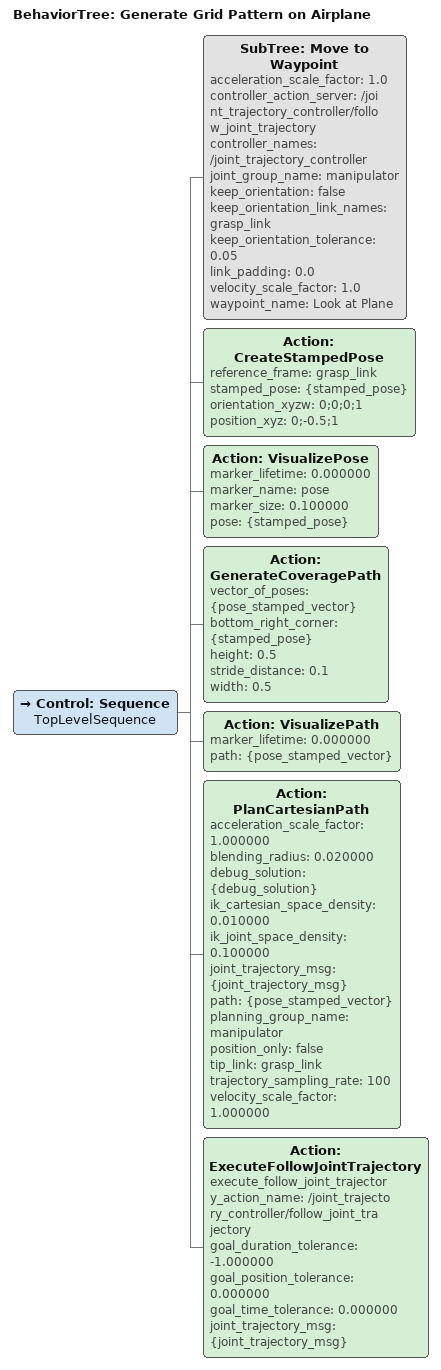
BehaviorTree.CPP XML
<?xml version='1.0' encoding='utf-8'?>
<root BTCPP_format="4" main_tree_to_execute="Generate Grid Pattern on Airplane">
  <BehaviorTree ID="Generate Grid Pattern on Airplane" _description="A training example that plans and executes a coverage path with base and arm motion">
    <Control ID="Sequence" name="TopLevelSequence">
      <SubTree ID="Move to Waypoint" acceleration_scale_factor="1.0" controller_action_server="/joint_trajectory_controller/follow_joint_trajectory" controller_names="/joint_trajectory_controller" joint_group_name="manipulator" keep_orientation="false" keep_orientation_link_names="grasp_link" keep_orientation_tolerance="0.05" link_padding="0.0" velocity_scale_factor="1.0" waypoint_name="Look at Plane"/>
      <Action ID="CreateStampedPose" reference_frame="grasp_link" stamped_pose="{stamped_pose}" orientation_xyzw="0;0;0;1" position_xyz="0;-0.5;1"/>
      <Action ID="VisualizePose" marker_lifetime="0.000000" marker_name="pose" marker_size="0.100000" pose="{stamped_pose}"/>
      <Action ID="GenerateCoveragePath" vector_of_poses="{pose_stamped_vector}" bottom_right_corner="{stamped_pose}" height="0.5" stride_distance="0.1" width="0.5"/>
      <Action ID="VisualizePath" marker_lifetime="0.000000" path="{pose_stamped_vector}"/>
      <Action ID="PlanCartesianPath" acceleration_scale_factor="1.000000" blending_radius="0.020000" debug_solution="{debug_solution}" ik_cartesian_space_density="0.010000" ik_joint_space_density="0.100000" joint_trajectory_msg="{joint_trajectory_msg}" path="{pose_stamped_vector}" planning_group_name="manipulator" position_only="false" tip_link="grasp_link" trajectory_sampling_rate="100" velocity_scale_factor="1.000000"/>
      <Action ID="ExecuteFollowJointTrajectory" execute_follow_joint_trajectory_action_name="/joint_trajectory_controller/follow_joint_trajectory" goal_duration_tolerance="-1.000000" goal_position_tolerance="0.000000" goal_time_tolerance="0.000000" joint_trajectory_msg="{joint_trajectory_msg}"/>
    </Control>
  </BehaviorTree>
</root>
